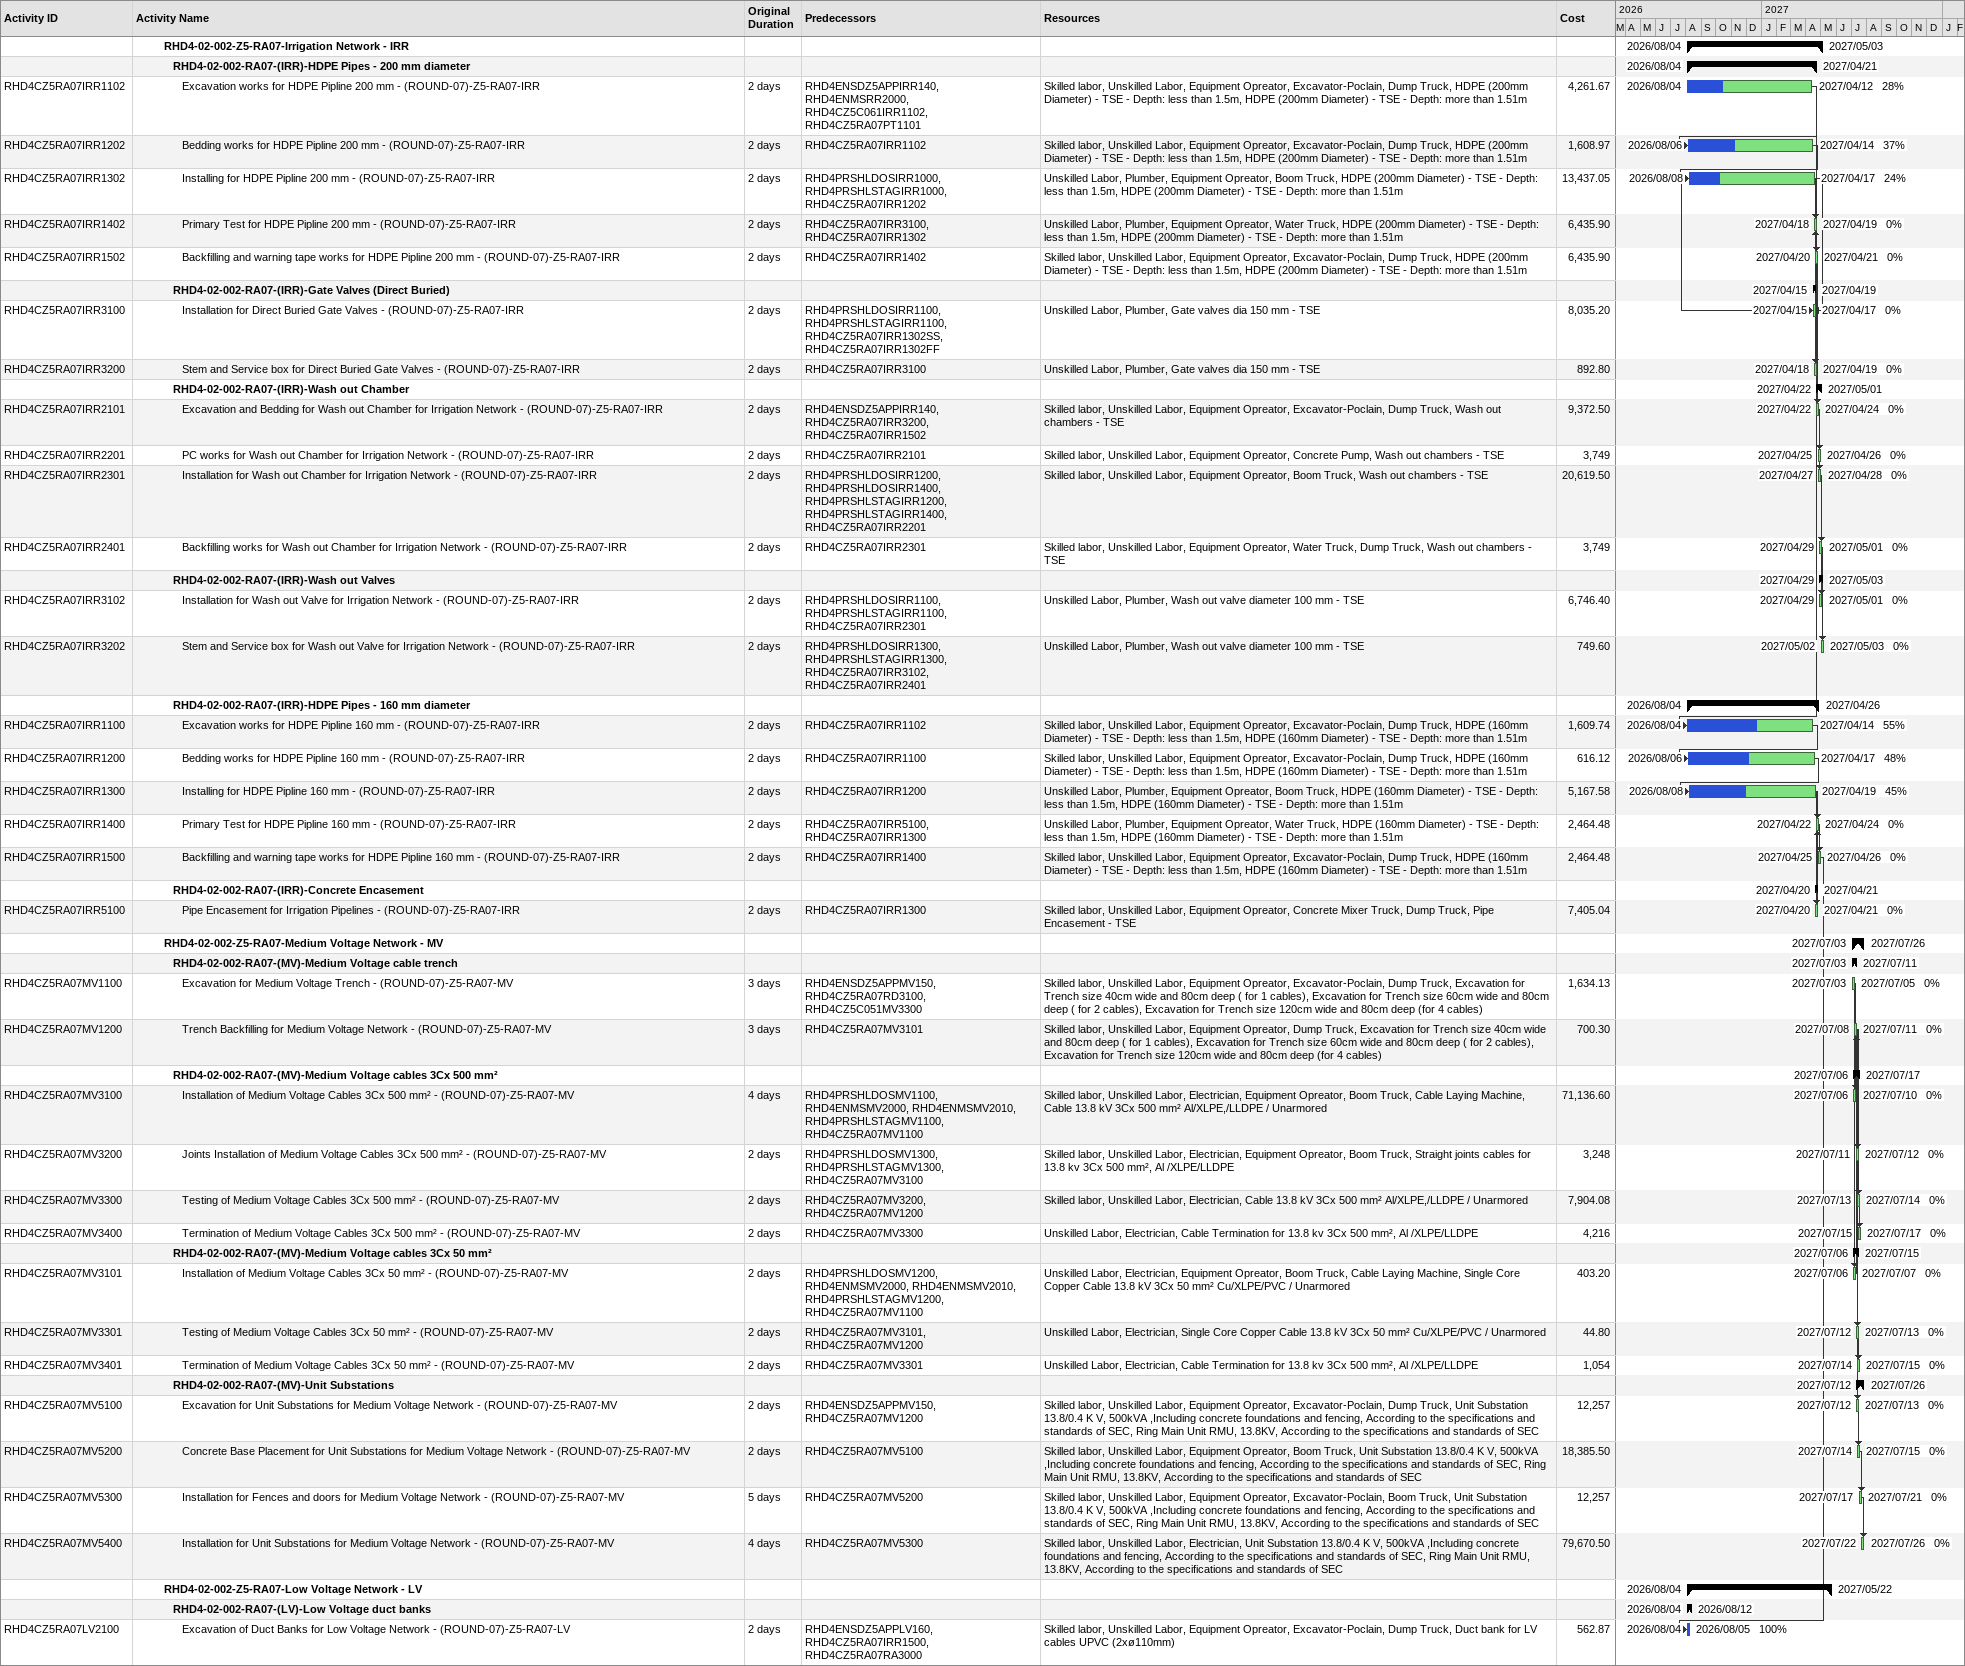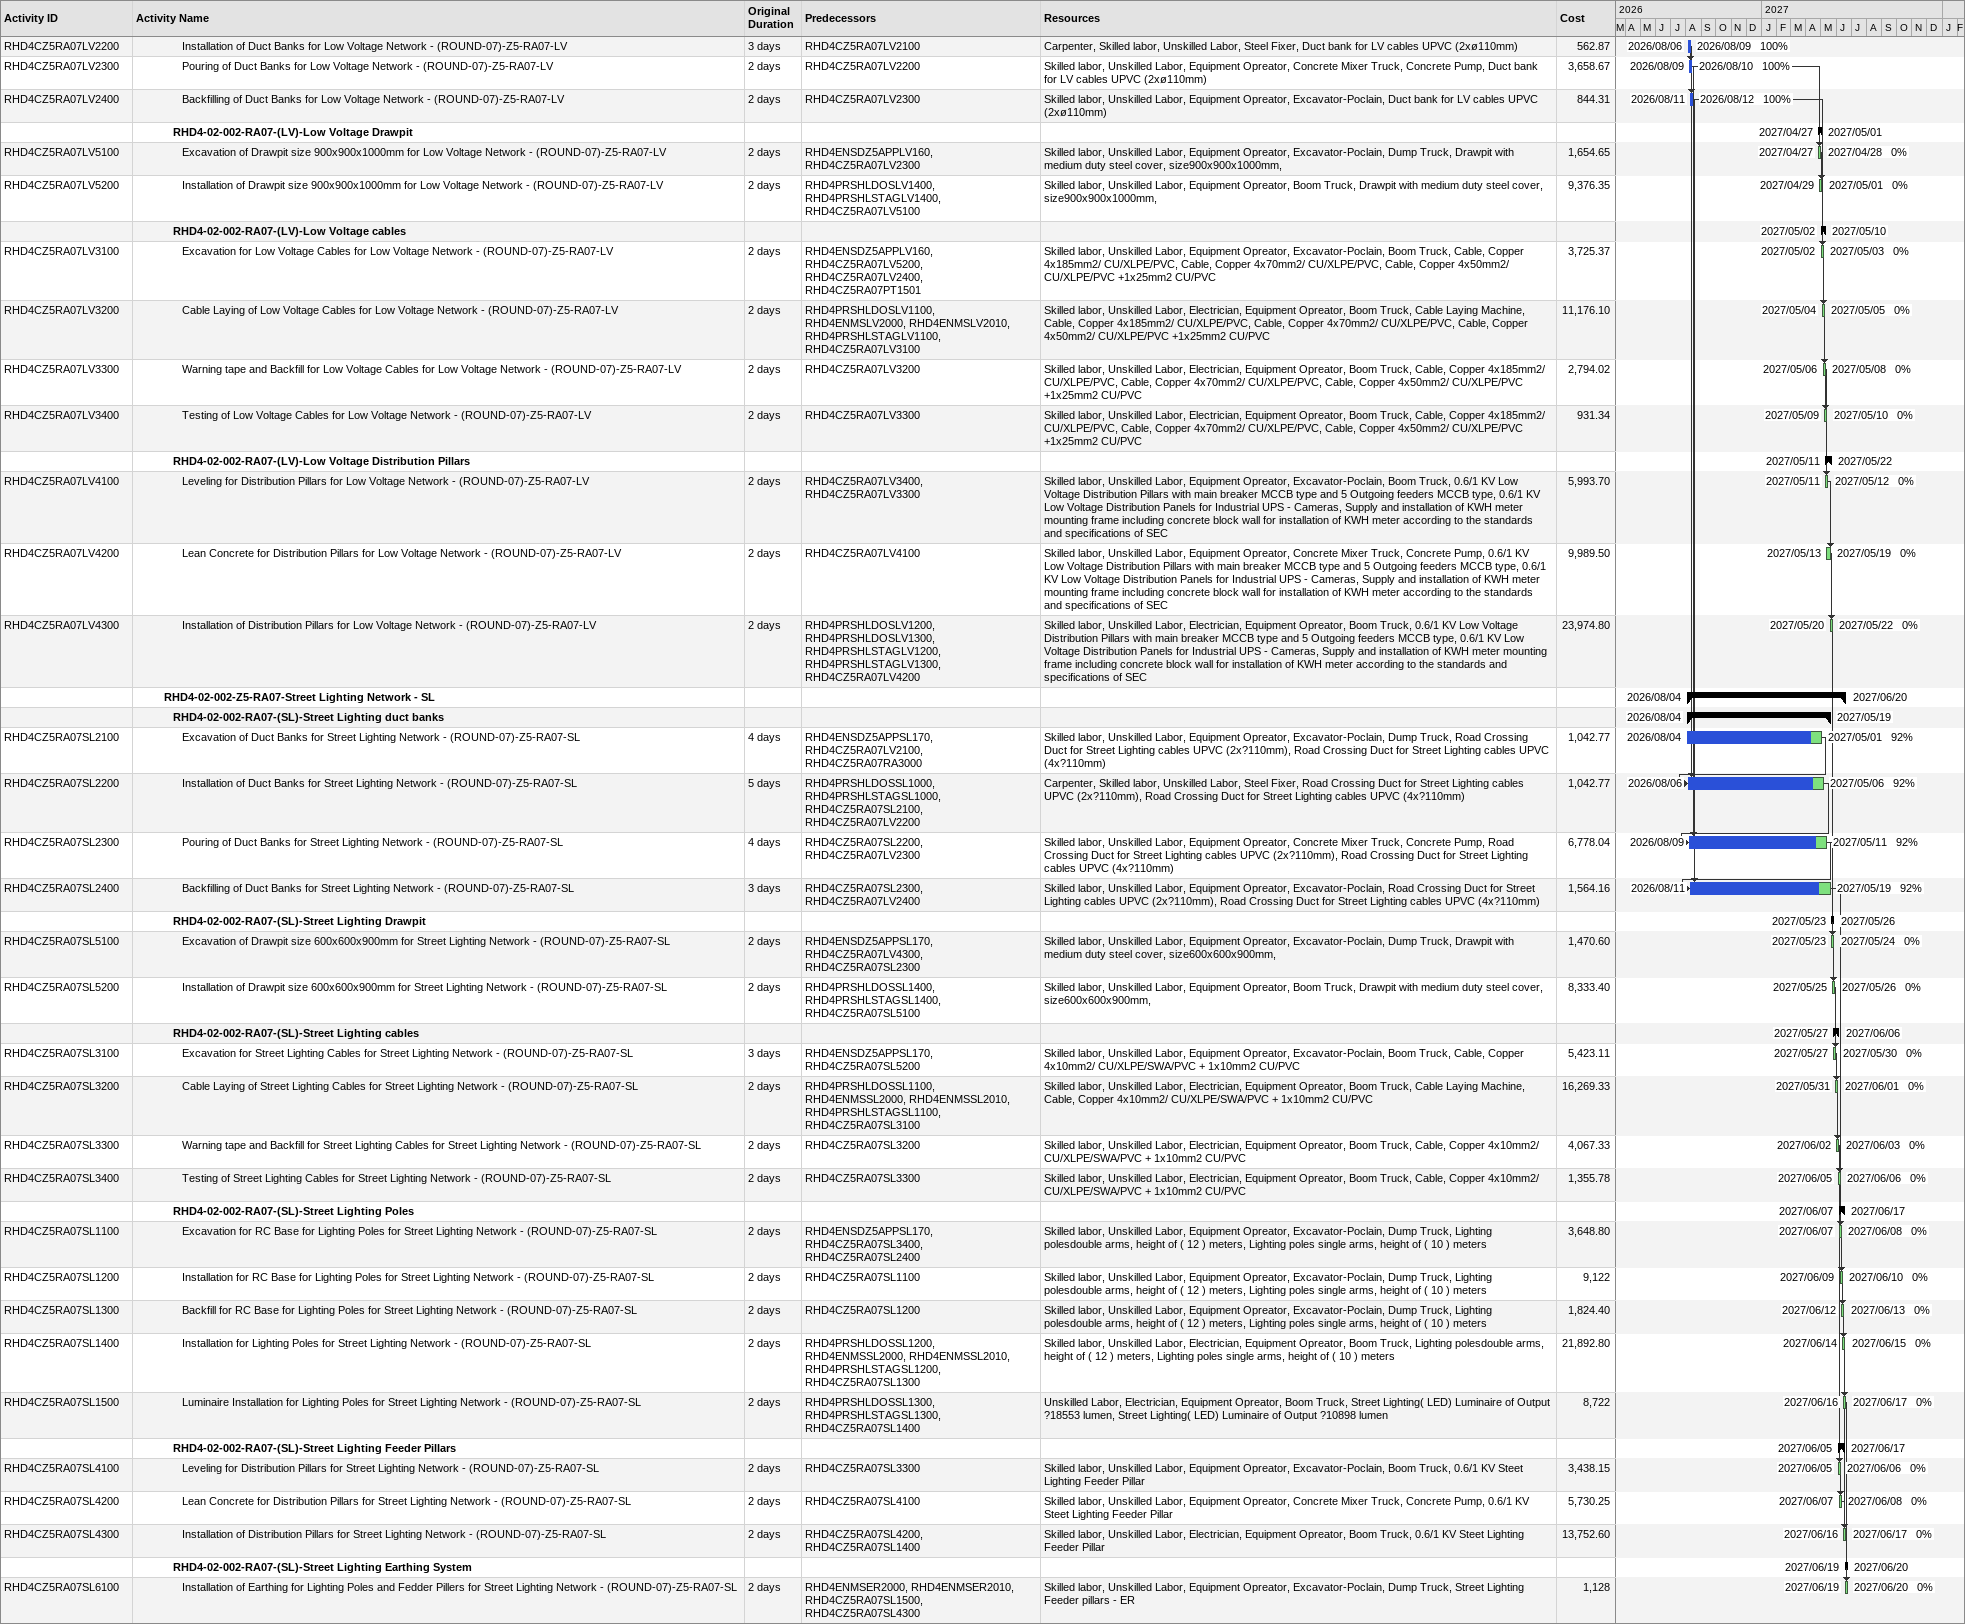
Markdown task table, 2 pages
| ID | Level | Task | Original duration | Start | Finish | Predecessors | Resources | % complete | Cost |
|---|---|---|---|---|---|---|---|---|---|
|  | 4 | **RHD4-02-002-Z5-RA07-Irrigation Network - IRR** |  | 2026-08-04 | 2027-05-03 |  |  |  |  |
|  | 5 | **RHD4-02-002-RA07-(IRR)-HDPE Pipes - 200 mm diameter** |  | 2026-08-04 | 2027-04-21 |  |  |  |  |
| RHD4CZ5RA07IRR1102 | 6 | Excavation works for HDPE Pipline 200 mm - (ROUND-07)-Z5-RA07-IRR | 2d | 2026-08-04 | 2027-04-12 | RHD4ENSDZ5APPIRR140, RHD4ENMSRR2000, RHD4CZ5C061IRR1102, RHD4CZ5RA07PT1101 | Skilled labor, Unskilled Labor, Equipment Opreator, Excavator-Poclain, Dump Truck, HDPE (200mm Diameter) - TSE - Depth: less than 1.5m, HDPE (200mm Diameter) - TSE - Depth: more than 1.51m | 28 | 4261.67 |
| RHD4CZ5RA07IRR1202 | 6 | Bedding works for HDPE Pipline 200 mm - (ROUND-07)-Z5-RA07-IRR | 2d | 2026-08-06 | 2027-04-14 | RHD4CZ5RA07IRR1102 | Skilled labor, Unskilled Labor, Equipment Opreator, Excavator-Poclain, Dump Truck, HDPE (200mm Diameter) - TSE - Depth: less than 1.5m, HDPE (200mm Diameter) - TSE - Depth: more than 1.51m | 37 | 1608.97 |
| RHD4CZ5RA07IRR1302 | 6 | Installing for HDPE Pipline 200 mm - (ROUND-07)-Z5-RA07-IRR | 2d | 2026-08-08 | 2027-04-17 | RHD4PRSHLDOSIRR1000, RHD4PRSHLSTAGIRR1000, RHD4CZ5RA07IRR1202 | Unskilled Labor, Plumber, Equipment Opreator, Boom Truck, HDPE (200mm Diameter) - TSE - Depth: less than 1.5m, HDPE (200mm Diameter) - TSE - Depth: more than 1.51m | 24 | 13437.05 |
| RHD4CZ5RA07IRR1402 | 6 | Primary Test for HDPE Pipline 200 mm - (ROUND-07)-Z5-RA07-IRR | 2d | 2027-04-18 | 2027-04-19 | RHD4CZ5RA07IRR3100, RHD4CZ5RA07IRR1302 | Unskilled Labor, Plumber, Equipment Opreator, Water Truck, HDPE (200mm Diameter) - TSE - Depth: less than 1.5m, HDPE (200mm Diameter) - TSE - Depth: more than 1.51m | 0 | 6435.90 |
| RHD4CZ5RA07IRR1502 | 6 | Backfilling and warning tape works for HDPE Pipline 200 mm - (ROUND-07)-Z5-RA07-IRR | 2d | 2027-04-20 | 2027-04-21 | RHD4CZ5RA07IRR1402 | Skilled labor, Unskilled Labor, Equipment Opreator, Excavator-Poclain, Dump Truck, HDPE (200mm Diameter) - TSE - Depth: less than 1.5m, HDPE (200mm Diameter) - TSE - Depth: more than 1.51m | 0 | 6435.90 |
|  | 5 | **RHD4-02-002-RA07-(IRR)-Gate Valves (Direct Buried)** |  | 2027-04-15 | 2027-04-19 |  |  |  |  |
| RHD4CZ5RA07IRR3100 | 6 | Installation for Direct Buried Gate Valves - (ROUND-07)-Z5-RA07-IRR | 2d | 2027-04-15 | 2027-04-17 | RHD4PRSHLDOSIRR1100, RHD4PRSHLSTAGIRR1100, RHD4CZ5RA07IRR1302SS, RHD4CZ5RA07IRR1302FF | Unskilled Labor, Plumber, Gate valves dia 150 mm - TSE | 0 | 8035.20 |
| RHD4CZ5RA07IRR3200 | 6 | Stem and Service box for Direct Buried Gate Valves - (ROUND-07)-Z5-RA07-IRR | 2d | 2027-04-18 | 2027-04-19 | RHD4CZ5RA07IRR3100 | Unskilled Labor, Plumber, Gate valves dia 150 mm - TSE | 0 | 892.80 |
|  | 5 | **RHD4-02-002-RA07-(IRR)-Wash out Chamber** |  | 2027-04-22 | 2027-05-01 |  |  |  |  |
| RHD4CZ5RA07IRR2101 | 6 | Excavation and Bedding for Wash out Chamber for Irrigation Network - (ROUND-07)-Z5-RA07-IRR | 2d | 2027-04-22 | 2027-04-24 | RHD4ENSDZ5APPIRR140, RHD4CZ5RA07IRR3200, RHD4CZ5RA07IRR1502 | Skilled labor, Unskilled Labor, Equipment Opreator, Excavator-Poclain, Dump Truck, Wash out chambers - TSE | 0 | 9372.50 |
| RHD4CZ5RA07IRR2201 | 6 | PC works for Wash out Chamber for Irrigation Network - (ROUND-07)-Z5-RA07-IRR | 2d | 2027-04-25 | 2027-04-26 | RHD4CZ5RA07IRR2101 | Skilled labor, Unskilled Labor, Equipment Opreator, Concrete Pump, Wash out chambers - TSE | 0 | 3749 |
| RHD4CZ5RA07IRR2301 | 6 | Installation for Wash out Chamber for Irrigation Network - (ROUND-07)-Z5-RA07-IRR | 2d | 2027-04-27 | 2027-04-28 | RHD4PRSHLDOSIRR1200, RHD4PRSHLDOSIRR1400, RHD4PRSHLSTAGIRR1200, RHD4PRSHLSTAGIRR1400, RHD4CZ5RA07IRR2201 | Skilled labor, Unskilled Labor, Equipment Opreator, Boom Truck, Wash out chambers - TSE | 0 | 20619.50 |
| RHD4CZ5RA07IRR2401 | 6 | Backfilling works for Wash out Chamber for Irrigation Network - (ROUND-07)-Z5-RA07-IRR | 2d | 2027-04-29 | 2027-05-01 | RHD4CZ5RA07IRR2301 | Skilled labor, Unskilled Labor, Equipment Opreator, Water Truck, Dump Truck, Wash out chambers - TSE | 0 | 3749 |
|  | 5 | **RHD4-02-002-RA07-(IRR)-Wash out Valves** |  | 2027-04-29 | 2027-05-03 |  |  |  |  |
| RHD4CZ5RA07IRR3102 | 6 | Installation for Wash out Valve for Irrigation Network - (ROUND-07)-Z5-RA07-IRR | 2d | 2027-04-29 | 2027-05-01 | RHD4PRSHLDOSIRR1100, RHD4PRSHLSTAGIRR1100, RHD4CZ5RA07IRR2301 | Unskilled Labor, Plumber, Wash out valve diameter 100 mm - TSE | 0 | 6746.40 |
| RHD4CZ5RA07IRR3202 | 6 | Stem and Service box for Wash out Valve for Irrigation Network - (ROUND-07)-Z5-RA07-IRR | 2d | 2027-05-02 | 2027-05-03 | RHD4PRSHLDOSIRR1300, RHD4PRSHLSTAGIRR1300, RHD4CZ5RA07IRR3102, RHD4CZ5RA07IRR2401 | Unskilled Labor, Plumber, Wash out valve diameter 100 mm - TSE | 0 | 749.60 |
|  | 5 | **RHD4-02-002-RA07-(IRR)-HDPE Pipes - 160 mm diameter** |  | 2026-08-04 | 2027-04-26 |  |  |  |  |
| RHD4CZ5RA07IRR1100 | 6 | Excavation works for HDPE Pipline 160 mm - (ROUND-07)-Z5-RA07-IRR | 2d | 2026-08-04 | 2027-04-14 | RHD4CZ5RA07IRR1102 | Skilled labor, Unskilled Labor, Equipment Opreator, Excavator-Poclain, Dump Truck, HDPE (160mm Diameter) - TSE - Depth: less than 1.5m, HDPE (160mm Diameter) - TSE - Depth: more than 1.51m | 55 | 1609.74 |
| RHD4CZ5RA07IRR1200 | 6 | Bedding works for HDPE Pipline 160 mm - (ROUND-07)-Z5-RA07-IRR | 2d | 2026-08-06 | 2027-04-17 | RHD4CZ5RA07IRR1100 | Skilled labor, Unskilled Labor, Equipment Opreator, Excavator-Poclain, Dump Truck, HDPE (160mm Diameter) - TSE - Depth: less than 1.5m, HDPE (160mm Diameter) - TSE - Depth: more than 1.51m | 48 | 616.12 |
| RHD4CZ5RA07IRR1300 | 6 | Installing for HDPE Pipline 160 mm - (ROUND-07)-Z5-RA07-IRR | 2d | 2026-08-08 | 2027-04-19 | RHD4CZ5RA07IRR1200 | Unskilled Labor, Plumber, Equipment Opreator, Boom Truck, HDPE (160mm Diameter) - TSE - Depth: less than 1.5m, HDPE (160mm Diameter) - TSE - Depth: more than 1.51m | 45 | 5167.58 |
| RHD4CZ5RA07IRR1400 | 6 | Primary Test for HDPE Pipline 160 mm - (ROUND-07)-Z5-RA07-IRR | 2d | 2027-04-22 | 2027-04-24 | RHD4CZ5RA07IRR5100, RHD4CZ5RA07IRR1300 | Unskilled Labor, Plumber, Equipment Opreator, Water Truck, HDPE (160mm Diameter) - TSE - Depth: less than 1.5m, HDPE (160mm Diameter) - TSE - Depth: more than 1.51m | 0 | 2464.48 |
| RHD4CZ5RA07IRR1500 | 6 | Backfilling and warning tape works for HDPE Pipline 160 mm - (ROUND-07)-Z5-RA07-IRR | 2d | 2027-04-25 | 2027-04-26 | RHD4CZ5RA07IRR1400 | Skilled labor, Unskilled Labor, Equipment Opreator, Excavator-Poclain, Dump Truck, HDPE (160mm Diameter) - TSE - Depth: less than 1.5m, HDPE (160mm Diameter) - TSE - Depth: more than 1.51m | 0 | 2464.48 |
|  | 5 | **RHD4-02-002-RA07-(IRR)-Concrete Encasement** |  | 2027-04-20 | 2027-04-21 |  |  |  |  |
| RHD4CZ5RA07IRR5100 | 6 | Pipe Encasement for Irrigation Pipelines - (ROUND-07)-Z5-RA07-IRR | 2d | 2027-04-20 | 2027-04-21 | RHD4CZ5RA07IRR1300 | Skilled labor, Unskilled Labor, Equipment Opreator, Concrete Mixer Truck, Dump Truck, Pipe Encasement - TSE | 0 | 7405.04 |
|  | 4 | **RHD4-02-002-Z5-RA07-Medium Voltage Network - MV** |  | 2027-07-03 | 2027-07-26 |  |  |  |  |
|  | 5 | **RHD4-02-002-RA07-(MV)-Medium Voltage cable trench** |  | 2027-07-03 | 2027-07-11 |  |  |  |  |
| RHD4CZ5RA07MV1100 | 6 | Excavation for Medium Voltage Trench - (ROUND-07)-Z5-RA07-MV | 3d | 2027-07-03 | 2027-07-05 | RHD4ENSDZ5APPMV150, RHD4CZ5RA07RD3100, RHD4CZ5C051MV3300 | Skilled labor, Unskilled Labor, Equipment Opreator, Excavator-Poclain, Dump Truck, Excavation for Trench size 40cm wide and 80cm deep ( for 1 cables), Excavation for Trench size 60cm wide and 80cm deep ( for 2 cables), Excavation for Trench size 120cm wide and 80cm deep (for 4 cables) | 0 | 1634.13 |
| RHD4CZ5RA07MV1200 | 6 | Trench Backfilling for Medium Voltage Network - (ROUND-07)-Z5-RA07-MV | 3d | 2027-07-08 | 2027-07-11 | RHD4CZ5RA07MV3101 | Skilled labor, Unskilled Labor, Equipment Opreator, Dump Truck, Excavation for Trench size 40cm wide and 80cm deep ( for 1 cables), Excavation for Trench size 60cm wide and 80cm deep ( for 2 cables), Excavation for Trench size 120cm wide and 80cm deep (for 4 cables) | 0 | 700.30 |
|  | 5 | **RHD4-02-002-RA07-(MV)-Medium Voltage cables 3Cx 500 mm²** |  | 2027-07-06 | 2027-07-17 |  |  |  |  |
| RHD4CZ5RA07MV3100 | 6 | Installation of Medium Voltage Cables 3Cx 500 mm² - (ROUND-07)-Z5-RA07-MV | 4d | 2027-07-06 | 2027-07-10 | RHD4PRSHLDOSMV1100, RHD4ENMSMV2000, RHD4ENMSMV2010, RHD4PRSHLSTAGMV1100, RHD4CZ5RA07MV1100 | Skilled labor, Unskilled Labor, Electrician, Equipment Opreator, Boom Truck, Cable Laying Machine, Cable 13.8 kV 3Cx 500 mm² Al/XLPE,/LLDPE / Unarmored | 0 | 71136.60 |
| RHD4CZ5RA07MV3200 | 6 | Joints Installation of Medium Voltage Cables 3Cx 500 mm² - (ROUND-07)-Z5-RA07-MV | 2d | 2027-07-11 | 2027-07-12 | RHD4PRSHLDOSMV1300, RHD4PRSHLSTAGMV1300, RHD4CZ5RA07MV3100 | Skilled labor, Unskilled Labor, Electrician, Equipment Opreator, Boom Truck, Straight joints cables for 13.8 kv 3Cx 500 mm², Al /XLPE/LLDPE | 0 | 3248 |
| RHD4CZ5RA07MV3300 | 6 | Testing of Medium Voltage Cables 3Cx 500 mm² - (ROUND-07)-Z5-RA07-MV | 2d | 2027-07-13 | 2027-07-14 | RHD4CZ5RA07MV3200, RHD4CZ5RA07MV1200 | Skilled labor, Unskilled Labor, Electrician, Cable 13.8 kV 3Cx 500 mm² Al/XLPE,/LLDPE / Unarmored | 0 | 7904.08 |
| RHD4CZ5RA07MV3400 | 6 | Termination of Medium Voltage Cables 3Cx 500 mm² - (ROUND-07)-Z5-RA07-MV | 2d | 2027-07-15 | 2027-07-17 | RHD4CZ5RA07MV3300 | Unskilled Labor, Electrician, Cable Termination for 13.8 kv 3Cx 500 mm², Al /XLPE/LLDPE | 0 | 4216 |
|  | 5 | **RHD4-02-002-RA07-(MV)-Medium Voltage cables 3Cx 50 mm²** |  | 2027-07-06 | 2027-07-15 |  |  |  |  |
| RHD4CZ5RA07MV3101 | 6 | Installation of Medium Voltage Cables 3Cx 50 mm² - (ROUND-07)-Z5-RA07-MV | 2d | 2027-07-06 | 2027-07-07 | RHD4PRSHLDOSMV1200, RHD4ENMSMV2000, RHD4ENMSMV2010, RHD4PRSHLSTAGMV1200, RHD4CZ5RA07MV1100 | Unskilled Labor, Electrician, Equipment Opreator, Boom Truck, Cable Laying Machine, Single Core Copper Cable 13.8 kV 3Cx 50 mm² Cu/XLPE/PVC / Unarmored | 0 | 403.20 |
| RHD4CZ5RA07MV3301 | 6 | Testing of Medium Voltage Cables 3Cx 50 mm² - (ROUND-07)-Z5-RA07-MV | 2d | 2027-07-12 | 2027-07-13 | RHD4CZ5RA07MV3101, RHD4CZ5RA07MV1200 | Unskilled Labor, Electrician, Single Core Copper Cable 13.8 kV 3Cx 50 mm² Cu/XLPE/PVC / Unarmored | 0 | 44.80 |
| RHD4CZ5RA07MV3401 | 6 | Termination of Medium Voltage Cables 3Cx 50 mm² - (ROUND-07)-Z5-RA07-MV | 2d | 2027-07-14 | 2027-07-15 | RHD4CZ5RA07MV3301 | Unskilled Labor, Electrician, Cable Termination for 13.8 kv 3Cx 500 mm², Al /XLPE/LLDPE | 0 | 1054 |
|  | 5 | **RHD4-02-002-RA07-(MV)-Unit Substations** |  | 2027-07-12 | 2027-07-26 |  |  |  |  |
| RHD4CZ5RA07MV5100 | 6 | Excavation for Unit Substations for Medium Voltage Network - (ROUND-07)-Z5-RA07-MV | 2d | 2027-07-12 | 2027-07-13 | RHD4ENSDZ5APPMV150, RHD4CZ5RA07MV1200 | Skilled labor, Unskilled Labor, Equipment Opreator, Excavator-Poclain, Dump Truck, Unit Substation 13.8/0.4 K V, 500kVA ,Including concrete foundations and fencing, According to the specifications and standards of SEC, Ring Main Unit RMU, 13.8KV, According to the specifications and standards of SEC | 0 | 12257 |
| RHD4CZ5RA07MV5200 | 6 | Concrete Base Placement for Unit Substations for Medium Voltage Network - (ROUND-07)-Z5-RA07-MV | 2d | 2027-07-14 | 2027-07-15 | RHD4CZ5RA07MV5100 | Skilled labor, Unskilled Labor, Equipment Opreator, Boom Truck, Unit Substation 13.8/0.4 K V, 500kVA ,Including concrete foundations and fencing, According to the specifications and standards of SEC, Ring Main Unit RMU, 13.8KV, According to the specifications and standards of SEC | 0 | 18385.50 |
| RHD4CZ5RA07MV5300 | 6 | Installation for Fences and doors for Medium Voltage Network - (ROUND-07)-Z5-RA07-MV | 5d | 2027-07-17 | 2027-07-21 | RHD4CZ5RA07MV5200 | Skilled labor, Unskilled Labor, Equipment Opreator, Excavator-Poclain, Boom Truck, Unit Substation 13.8/0.4 K V, 500kVA ,Including concrete foundations and fencing, According to the specifications and standards of SEC, Ring Main Unit RMU, 13.8KV, According to the specifications and standards of SEC | 0 | 12257 |
| RHD4CZ5RA07MV5400 | 6 | Installation for Unit Substations for Medium Voltage Network - (ROUND-07)-Z5-RA07-MV | 4d | 2027-07-22 | 2027-07-26 | RHD4CZ5RA07MV5300 | Skilled labor, Unskilled Labor, Electrician, Unit Substation 13.8/0.4 K V, 500kVA ,Including concrete foundations and fencing, According to the specifications and standards of SEC, Ring Main Unit RMU, 13.8KV, According to the specifications and standards of SEC | 0 | 79670.50 |
|  | 4 | **RHD4-02-002-Z5-RA07-Low Voltage Network - LV** |  | 2026-08-04 | 2027-05-22 |  |  |  |  |
|  | 5 | **RHD4-02-002-RA07-(LV)-Low Voltage duct banks** |  | 2026-08-04 | 2026-08-12 |  |  |  |  |
| RHD4CZ5RA07LV2100 | 6 | Excavation of Duct Banks for Low Voltage Network - (ROUND-07)-Z5-RA07-LV | 2d | 2026-08-04 | 2026-08-05 | RHD4ENSDZ5APPLV160, RHD4CZ5RA07IRR1500, RHD4CZ5RA07RA3000 | Skilled labor, Unskilled Labor, Equipment Opreator, Excavator-Poclain, Dump Truck, Duct bank for LV cables UPVC (2xø110mm) | 100 | 562.87 |
| RHD4CZ5RA07LV2200 | 6 | Installation of Duct Banks for Low Voltage Network - (ROUND-07)-Z5-RA07-LV | 3d | 2026-08-06 | 2026-08-09 | RHD4CZ5RA07LV2100 | Carpenter, Skilled labor, Unskilled Labor, Steel Fixer, Duct bank for LV cables UPVC (2xø110mm) | 100 | 562.87 |
| RHD4CZ5RA07LV2300 | 6 | Pouring of Duct Banks for Low Voltage Network - (ROUND-07)-Z5-RA07-LV | 2d | 2026-08-09 | 2026-08-10 | RHD4CZ5RA07LV2200 | Skilled labor, Unskilled Labor, Equipment Opreator, Concrete Mixer Truck, Concrete Pump, Duct bank for LV cables UPVC (2xø110mm) | 100 | 3658.67 |
| RHD4CZ5RA07LV2400 | 6 | Backfilling of Duct Banks for Low Voltage Network - (ROUND-07)-Z5-RA07-LV | 2d | 2026-08-11 | 2026-08-12 | RHD4CZ5RA07LV2300 | Skilled labor, Unskilled Labor, Equipment Opreator, Excavator-Poclain, Duct bank for LV cables UPVC (2xø110mm) | 100 | 844.31 |
|  | 5 | **RHD4-02-002-RA07-(LV)-Low Voltage Drawpit** |  | 2027-04-27 | 2027-05-01 |  |  |  |  |
| RHD4CZ5RA07LV5100 | 6 | Excavation of Drawpit size 900x900x1000mm for Low Voltage Network - (ROUND-07)-Z5-RA07-LV | 2d | 2027-04-27 | 2027-04-28 | RHD4ENSDZ5APPLV160, RHD4CZ5RA07LV2300 | Skilled labor, Unskilled Labor, Equipment Opreator, Excavator-Poclain, Dump Truck, Drawpit with medium duty steel cover, size900x900x1000mm, | 0 | 1654.65 |
| RHD4CZ5RA07LV5200 | 6 | Installation of Drawpit size 900x900x1000mm for Low Voltage Network - (ROUND-07)-Z5-RA07-LV | 2d | 2027-04-29 | 2027-05-01 | RHD4PRSHLDOSLV1400, RHD4PRSHLSTAGLV1400, RHD4CZ5RA07LV5100 | Skilled labor, Unskilled Labor, Equipment Opreator, Boom Truck, Drawpit with medium duty steel cover, size900x900x1000mm, | 0 | 9376.35 |
|  | 5 | **RHD4-02-002-RA07-(LV)-Low Voltage cables** |  | 2027-05-02 | 2027-05-10 |  |  |  |  |
| RHD4CZ5RA07LV3100 | 6 | Excavation for Low Voltage Cables for Low Voltage Network - (ROUND-07)-Z5-RA07-LV | 2d | 2027-05-02 | 2027-05-03 | RHD4ENSDZ5APPLV160, RHD4CZ5RA07LV5200, RHD4CZ5RA07LV2400, RHD4CZ5RA07PT1501 | Skilled labor, Unskilled Labor, Equipment Opreator, Excavator-Poclain, Boom Truck, Cable, Copper 4x185mm2/ CU/XLPE/PVC, Cable, Copper 4x70mm2/ CU/XLPE/PVC, Cable, Copper 4x50mm2/ CU/XLPE/PVC +1x25mm2 CU/PVC | 0 | 3725.37 |
| RHD4CZ5RA07LV3200 | 6 | Cable Laying of Low Voltage Cables for Low Voltage Network - (ROUND-07)-Z5-RA07-LV | 2d | 2027-05-04 | 2027-05-05 | RHD4PRSHLDOSLV1100, RHD4ENMSLV2000, RHD4ENMSLV2010, RHD4PRSHLSTAGLV1100, RHD4CZ5RA07LV3100 | Skilled labor, Unskilled Labor, Electrician, Equipment Opreator, Boom Truck, Cable Laying Machine, Cable, Copper 4x185mm2/ CU/XLPE/PVC, Cable, Copper 4x70mm2/ CU/XLPE/PVC, Cable, Copper 4x50mm2/ CU/XLPE/PVC +1x25mm2 CU/PVC | 0 | 11176.10 |
| RHD4CZ5RA07LV3300 | 6 | Warning tape and Backfill for Low Voltage Cables for Low Voltage Network - (ROUND-07)-Z5-RA07-LV | 2d | 2027-05-06 | 2027-05-08 | RHD4CZ5RA07LV3200 | Skilled labor, Unskilled Labor, Electrician, Equipment Opreator, Boom Truck, Cable, Copper 4x185mm2/ CU/XLPE/PVC, Cable, Copper 4x70mm2/ CU/XLPE/PVC, Cable, Copper 4x50mm2/ CU/XLPE/PVC +1x25mm2 CU/PVC | 0 | 2794.02 |
| RHD4CZ5RA07LV3400 | 6 | Testing of Low Voltage Cables for Low Voltage Network - (ROUND-07)-Z5-RA07-LV | 2d | 2027-05-09 | 2027-05-10 | RHD4CZ5RA07LV3300 | Skilled labor, Unskilled Labor, Electrician, Equipment Opreator, Boom Truck, Cable, Copper 4x185mm2/ CU/XLPE/PVC, Cable, Copper 4x70mm2/ CU/XLPE/PVC, Cable, Copper 4x50mm2/ CU/XLPE/PVC +1x25mm2 CU/PVC | 0 | 931.34 |
|  | 5 | **RHD4-02-002-RA07-(LV)-Low Voltage Distribution Pillars** |  | 2027-05-11 | 2027-05-22 |  |  |  |  |
| RHD4CZ5RA07LV4100 | 6 | Leveling for Distribution Pillars for Low Voltage Network - (ROUND-07)-Z5-RA07-LV | 2d | 2027-05-11 | 2027-05-12 | RHD4CZ5RA07LV3400, RHD4CZ5RA07LV3300 | Skilled labor, Unskilled Labor, Equipment Opreator, Excavator-Poclain, Boom Truck, 0.6/1 KV Low Voltage Distribution Pillars with main breaker MCCB type and 5 Outgoing feeders MCCB type, 0.6/1 KV Low Voltage Distribution Panels for Industrial UPS - Cameras, Supply and installation of KWH meter mounting frame including concrete block wall for installation of KWH meter according to the standards and specifications of SEC | 0 | 5993.70 |
| RHD4CZ5RA07LV4200 | 6 | Lean Concrete for Distribution Pillars for Low Voltage Network - (ROUND-07)-Z5-RA07-LV | 2d | 2027-05-13 | 2027-05-19 | RHD4CZ5RA07LV4100 | Skilled labor, Unskilled Labor, Equipment Opreator, Concrete Mixer Truck, Concrete Pump, 0.6/1 KV Low Voltage Distribution Pillars with main breaker MCCB type and 5 Outgoing feeders MCCB type, 0.6/1 KV Low Voltage Distribution Panels for Industrial UPS - Cameras, Supply and installation of KWH meter mounting frame including concrete block wall for installation of KWH meter according to the standards and specifications of SEC | 0 | 9989.50 |
| RHD4CZ5RA07LV4300 | 6 | Installation of Distribution Pillars for Low Voltage Network - (ROUND-07)-Z5-RA07-LV | 2d | 2027-05-20 | 2027-05-22 | RHD4PRSHLDOSLV1200, RHD4PRSHLDOSLV1300, RHD4PRSHLSTAGLV1200, RHD4PRSHLSTAGLV1300, RHD4CZ5RA07LV4200 | Skilled labor, Unskilled Labor, Electrician, Equipment Opreator, Boom Truck, 0.6/1 KV Low Voltage Distribution Pillars with main breaker MCCB type and 5 Outgoing feeders MCCB type, 0.6/1 KV Low Voltage Distribution Panels for Industrial UPS - Cameras, Supply and installation of KWH meter mounting frame including concrete block wall for installation of KWH meter according to the standards and specifications of SEC | 0 | 23974.80 |
|  | 4 | **RHD4-02-002-Z5-RA07-Street Lighting Network - SL** |  | 2026-08-04 | 2027-06-20 |  |  |  |  |
|  | 5 | **RHD4-02-002-RA07-(SL)-Street Lighting duct banks** |  | 2026-08-04 | 2027-05-19 |  |  |  |  |
| RHD4CZ5RA07SL2100 | 6 | Excavation of Duct Banks for Street Lighting Network - (ROUND-07)-Z5-RA07-SL | 4d | 2026-08-04 | 2027-05-01 | RHD4ENSDZ5APPSL170, RHD4CZ5RA07LV2100, RHD4CZ5RA07RA3000 | Skilled labor, Unskilled Labor, Equipment Opreator, Excavator-Poclain, Dump Truck, Road Crossing Duct for Street Lighting cables UPVC (2x?110mm), Road Crossing Duct for Street Lighting cables UPVC (4x?110mm) | 92 | 1042.77 |
| RHD4CZ5RA07SL2200 | 6 | Installation of Duct Banks for Street Lighting Network - (ROUND-07)-Z5-RA07-SL | 5d | 2026-08-06 | 2027-05-06 | RHD4PRSHLDOSSL1000, RHD4PRSHLSTAGSL1000, RHD4CZ5RA07SL2100, RHD4CZ5RA07LV2200 | Carpenter, Skilled labor, Unskilled Labor, Steel Fixer, Road Crossing Duct for Street Lighting cables UPVC (2x?110mm), Road Crossing Duct for Street Lighting cables UPVC (4x?110mm) | 92 | 1042.77 |
| RHD4CZ5RA07SL2300 | 6 | Pouring of Duct Banks for Street Lighting Network - (ROUND-07)-Z5-RA07-SL | 4d | 2026-08-09 | 2027-05-11 | RHD4CZ5RA07SL2200, RHD4CZ5RA07LV2300 | Skilled labor, Unskilled Labor, Equipment Opreator, Concrete Mixer Truck, Concrete Pump, Road Crossing Duct for Street Lighting cables UPVC (2x?110mm), Road Crossing Duct for Street Lighting cables UPVC (4x?110mm) | 92 | 6778.04 |
| RHD4CZ5RA07SL2400 | 6 | Backfilling of Duct Banks for Street Lighting Network - (ROUND-07)-Z5-RA07-SL | 3d | 2026-08-11 | 2027-05-19 | RHD4CZ5RA07SL2300, RHD4CZ5RA07LV2400 | Skilled labor, Unskilled Labor, Equipment Opreator, Excavator-Poclain, Road Crossing Duct for Street Lighting cables UPVC (2x?110mm), Road Crossing Duct for Street Lighting cables UPVC (4x?110mm) | 92 | 1564.16 |
|  | 5 | **RHD4-02-002-RA07-(SL)-Street Lighting Drawpit** |  | 2027-05-23 | 2027-05-26 |  |  |  |  |
| RHD4CZ5RA07SL5100 | 6 | Excavation of Drawpit size 600x600x900mm for Street Lighting Network - (ROUND-07)-Z5-RA07-SL | 2d | 2027-05-23 | 2027-05-24 | RHD4ENSDZ5APPSL170, RHD4CZ5RA07LV4300, RHD4CZ5RA07SL2300 | Skilled labor, Unskilled Labor, Equipment Opreator, Excavator-Poclain, Dump Truck, Drawpit with medium duty steel cover, size600x600x900mm, | 0 | 1470.60 |
| RHD4CZ5RA07SL5200 | 6 | Installation of Drawpit size 600x600x900mm for Street Lighting Network - (ROUND-07)-Z5-RA07-SL | 2d | 2027-05-25 | 2027-05-26 | RHD4PRSHLDOSSL1400, RHD4PRSHLSTAGSL1400, RHD4CZ5RA07SL5100 | Skilled labor, Unskilled Labor, Equipment Opreator, Boom Truck, Drawpit with medium duty steel cover, size600x600x900mm, | 0 | 8333.40 |
|  | 5 | **RHD4-02-002-RA07-(SL)-Street Lighting cables** |  | 2027-05-27 | 2027-06-06 |  |  |  |  |
| RHD4CZ5RA07SL3100 | 6 | Excavation for Street Lighting Cables for Street Lighting Network - (ROUND-07)-Z5-RA07-SL | 3d | 2027-05-27 | 2027-05-30 | RHD4ENSDZ5APPSL170, RHD4CZ5RA07SL5200 | Skilled labor, Unskilled Labor, Equipment Opreator, Excavator-Poclain, Boom Truck, Cable, Copper 4x10mm2/ CU/XLPE/SWA/PVC + 1x10mm2 CU/PVC | 0 | 5423.11 |
| RHD4CZ5RA07SL3200 | 6 | Cable Laying of Street Lighting Cables for Street Lighting Network - (ROUND-07)-Z5-RA07-SL | 2d | 2027-05-31 | 2027-06-01 | RHD4PRSHLDOSSL1100, RHD4ENMSSL2000, RHD4ENMSSL2010, RHD4PRSHLSTAGSL1100, RHD4CZ5RA07SL3100 | Skilled labor, Unskilled Labor, Electrician, Equipment Opreator, Boom Truck, Cable Laying Machine, Cable, Copper 4x10mm2/ CU/XLPE/SWA/PVC + 1x10mm2 CU/PVC | 0 | 16269.33 |
| RHD4CZ5RA07SL3300 | 6 | Warning tape and Backfill for Street Lighting Cables for Street Lighting Network - (ROUND-07)-Z5-RA07-SL | 2d | 2027-06-02 | 2027-06-03 | RHD4CZ5RA07SL3200 | Skilled labor, Unskilled Labor, Electrician, Equipment Opreator, Boom Truck, Cable, Copper 4x10mm2/ CU/XLPE/SWA/PVC + 1x10mm2 CU/PVC | 0 | 4067.33 |
| RHD4CZ5RA07SL3400 | 6 | Testing of Street Lighting Cables for Street Lighting Network - (ROUND-07)-Z5-RA07-SL | 2d | 2027-06-05 | 2027-06-06 | RHD4CZ5RA07SL3300 | Skilled labor, Unskilled Labor, Electrician, Equipment Opreator, Boom Truck, Cable, Copper 4x10mm2/ CU/XLPE/SWA/PVC + 1x10mm2 CU/PVC | 0 | 1355.78 |
|  | 5 | **RHD4-02-002-RA07-(SL)-Street Lighting Poles** |  | 2027-06-07 | 2027-06-17 |  |  |  |  |
| RHD4CZ5RA07SL1100 | 6 | Excavation for RC Base for Lighting Poles for Street Lighting Network - (ROUND-07)-Z5-RA07-SL | 2d | 2027-06-07 | 2027-06-08 | RHD4ENSDZ5APPSL170, RHD4CZ5RA07SL3400, RHD4CZ5RA07SL2400 | Skilled labor, Unskilled Labor, Equipment Opreator, Excavator-Poclain, Dump Truck, Lighting polesdouble arms, height of ( 12 ) meters, Lighting poles single arms, height of ( 10 ) meters | 0 | 3648.80 |
| RHD4CZ5RA07SL1200 | 6 | Installation for RC Base for Lighting Poles for Street Lighting Network - (ROUND-07)-Z5-RA07-SL | 2d | 2027-06-09 | 2027-06-10 | RHD4CZ5RA07SL1100 | Skilled labor, Unskilled Labor, Equipment Opreator, Excavator-Poclain, Dump Truck, Lighting polesdouble arms, height of ( 12 ) meters, Lighting poles single arms, height of ( 10 ) meters | 0 | 9122 |
| RHD4CZ5RA07SL1300 | 6 | Backfill for RC Base for Lighting Poles for Street Lighting Network - (ROUND-07)-Z5-RA07-SL | 2d | 2027-06-12 | 2027-06-13 | RHD4CZ5RA07SL1200 | Skilled labor, Unskilled Labor, Equipment Opreator, Excavator-Poclain, Dump Truck, Lighting polesdouble arms, height of ( 12 ) meters, Lighting poles single arms, height of ( 10 ) meters | 0 | 1824.40 |
| RHD4CZ5RA07SL1400 | 6 | Installation for Lighting Poles for Street Lighting Network - (ROUND-07)-Z5-RA07-SL | 2d | 2027-06-14 | 2027-06-15 | RHD4PRSHLDOSSL1200, RHD4ENMSSL2000, RHD4ENMSSL2010, RHD4PRSHLSTAGSL1200, RHD4CZ5RA07SL1300 | Skilled labor, Unskilled Labor, Electrician, Equipment Opreator, Boom Truck, Lighting polesdouble arms, height of ( 12 ) meters, Lighting poles single arms, height of ( 10 ) meters | 0 | 21892.80 |
| RHD4CZ5RA07SL1500 | 6 | Luminaire Installation for Lighting Poles for Street Lighting Network - (ROUND-07)-Z5-RA07-SL | 2d | 2027-06-16 | 2027-06-17 | RHD4PRSHLDOSSL1300, RHD4PRSHLSTAGSL1300, RHD4CZ5RA07SL1400 | Unskilled Labor, Electrician, Equipment Opreator, Boom Truck, Street Lighting( LED) Luminaire of Output ?18553 lumen, Street Lighting( LED) Luminaire of Output ?10898 lumen | 0 | 8722 |
|  | 5 | **RHD4-02-002-RA07-(SL)-Street Lighting Feeder Pillars** |  | 2027-06-05 | 2027-06-17 |  |  |  |  |
| RHD4CZ5RA07SL4100 | 6 | Leveling for Distribution Pillars for Street Lighting Network - (ROUND-07)-Z5-RA07-SL | 2d | 2027-06-05 | 2027-06-06 | RHD4CZ5RA07SL3300 | Skilled labor, Unskilled Labor, Equipment Opreator, Excavator-Poclain, Boom Truck, 0.6/1 KV Steet Lighting Feeder Pillar | 0 | 3438.15 |
| RHD4CZ5RA07SL4200 | 6 | Lean Concrete for Distribution Pillars for Street Lighting Network - (ROUND-07)-Z5-RA07-SL | 2d | 2027-06-07 | 2027-06-08 | RHD4CZ5RA07SL4100 | Skilled labor, Unskilled Labor, Equipment Opreator, Concrete Mixer Truck, Concrete Pump, 0.6/1 KV Steet Lighting Feeder Pillar | 0 | 5730.25 |
| RHD4CZ5RA07SL4300 | 6 | Installation of Distribution Pillars for Street Lighting Network - (ROUND-07)-Z5-RA07-SL | 2d | 2027-06-16 | 2027-06-17 | RHD4CZ5RA07SL4200, RHD4CZ5RA07SL1400 | Skilled labor, Unskilled Labor, Electrician, Equipment Opreator, Boom Truck, 0.6/1 KV Steet Lighting Feeder Pillar | 0 | 13752.60 |
|  | 5 | **RHD4-02-002-RA07-(SL)-Street Lighting Earthing System** |  | 2027-06-19 | 2027-06-20 |  |  |  |  |
| RHD4CZ5RA07SL6100 | 6 | Installation of Earthing for Lighting Poles and Fedder Pillers for Street Lighting Network - (ROUND-07)-Z5-RA07-SL | 2d | 2027-06-19 | 2027-06-20 | RHD4ENMSER2000, RHD4ENMSER2010, RHD4CZ5RA07SL1500, RHD4CZ5RA07SL4300 | Skilled labor, Unskilled Labor, Equipment Opreator, Excavator-Poclain, Dump Truck, Street Lighting Feeder pillars - ER | 0 | 1128 |
